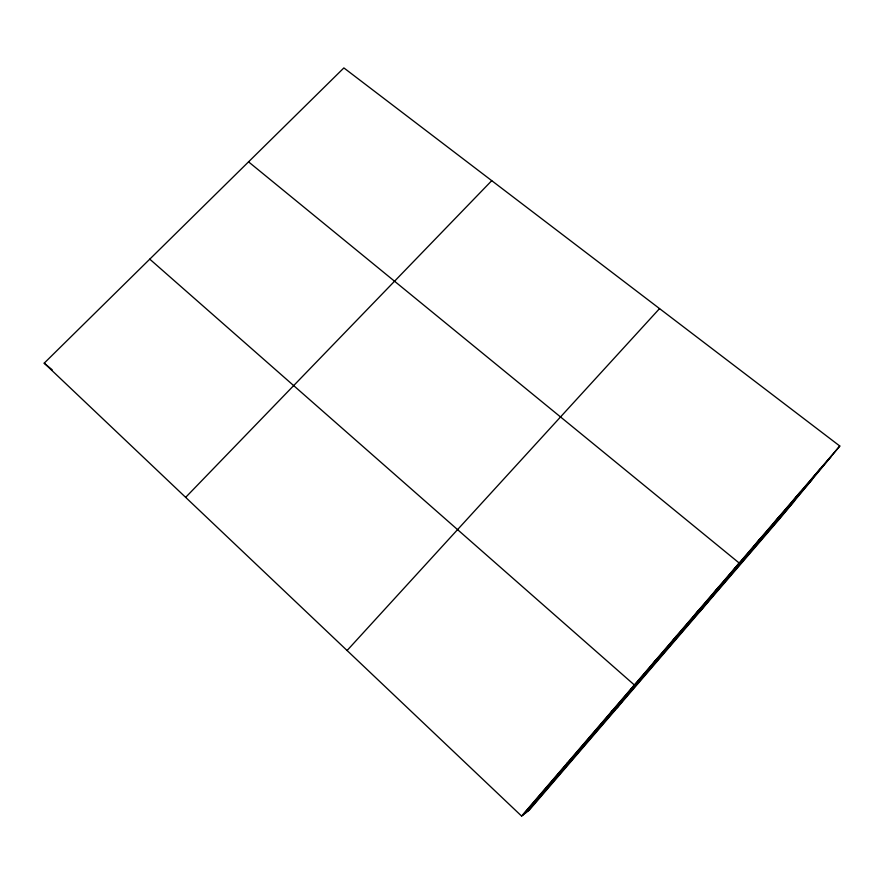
<?xml version="1.0" encoding="UTF-8"?>
<svg xmlns="http://www.w3.org/2000/svg" width="884" height="884" viewBox="0 0 884 884"><rect width="100%" height="100%" fill="white"/><g stroke="black" fill="none" stroke-linecap="round" stroke-linejoin="round"><path stroke-width="1.33" d="M566.953 763.754L567.296 762.936M588.788 738.35L589.838 736.715M610.446 713.167L612.192 710.725M617.319 707.686L634.347 684.956L149.772 259.156M652.591 664.149L655.663 660.16M673.1 640.303L676.812 635.574M693.443 616.656L697.774 611.198M713.609 593.186L718.57 587.009M699.907 611.595L739.19 563.031L248.548 161.849M753.477 546.82L759.643 539.251M773.18 523.914L779.931 515.659M792.716 501.195L800.053 492.255M812.109 478.642L820.009 469.05M839.8 446.033L779.865 518.577L529.339 810.053L521.593 816.076L44.2 363.158L343.876 67.924L839.8 446.033L521.593 816.076M522.698 815.214L831.336 456.277M525.229 813.247L811.921 479.78M527.461 811.523L794.583 500.764M347.081 650.514L659.541 308.604M185.651 497.361L491.736 180.667M44.2 363.158L52.178 369.799"/></g></svg>
